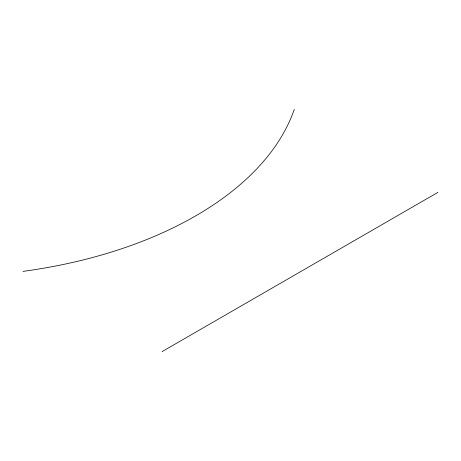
<?xml version="1.0" encoding="UTF-8"?>
<svg xmlns="http://www.w3.org/2000/svg" width="461" height="461" viewBox="0 0 461 461"><rect width="100%" height="100%" fill="white"/><g stroke="black" fill="none" stroke-linecap="round" stroke-linejoin="round"><path stroke-width="0.69" d="M162.059 351.622L437.95 192.341M294.256 109.378A360.421 208.09 0 0 1 23.05 271.368"/></g></svg>
